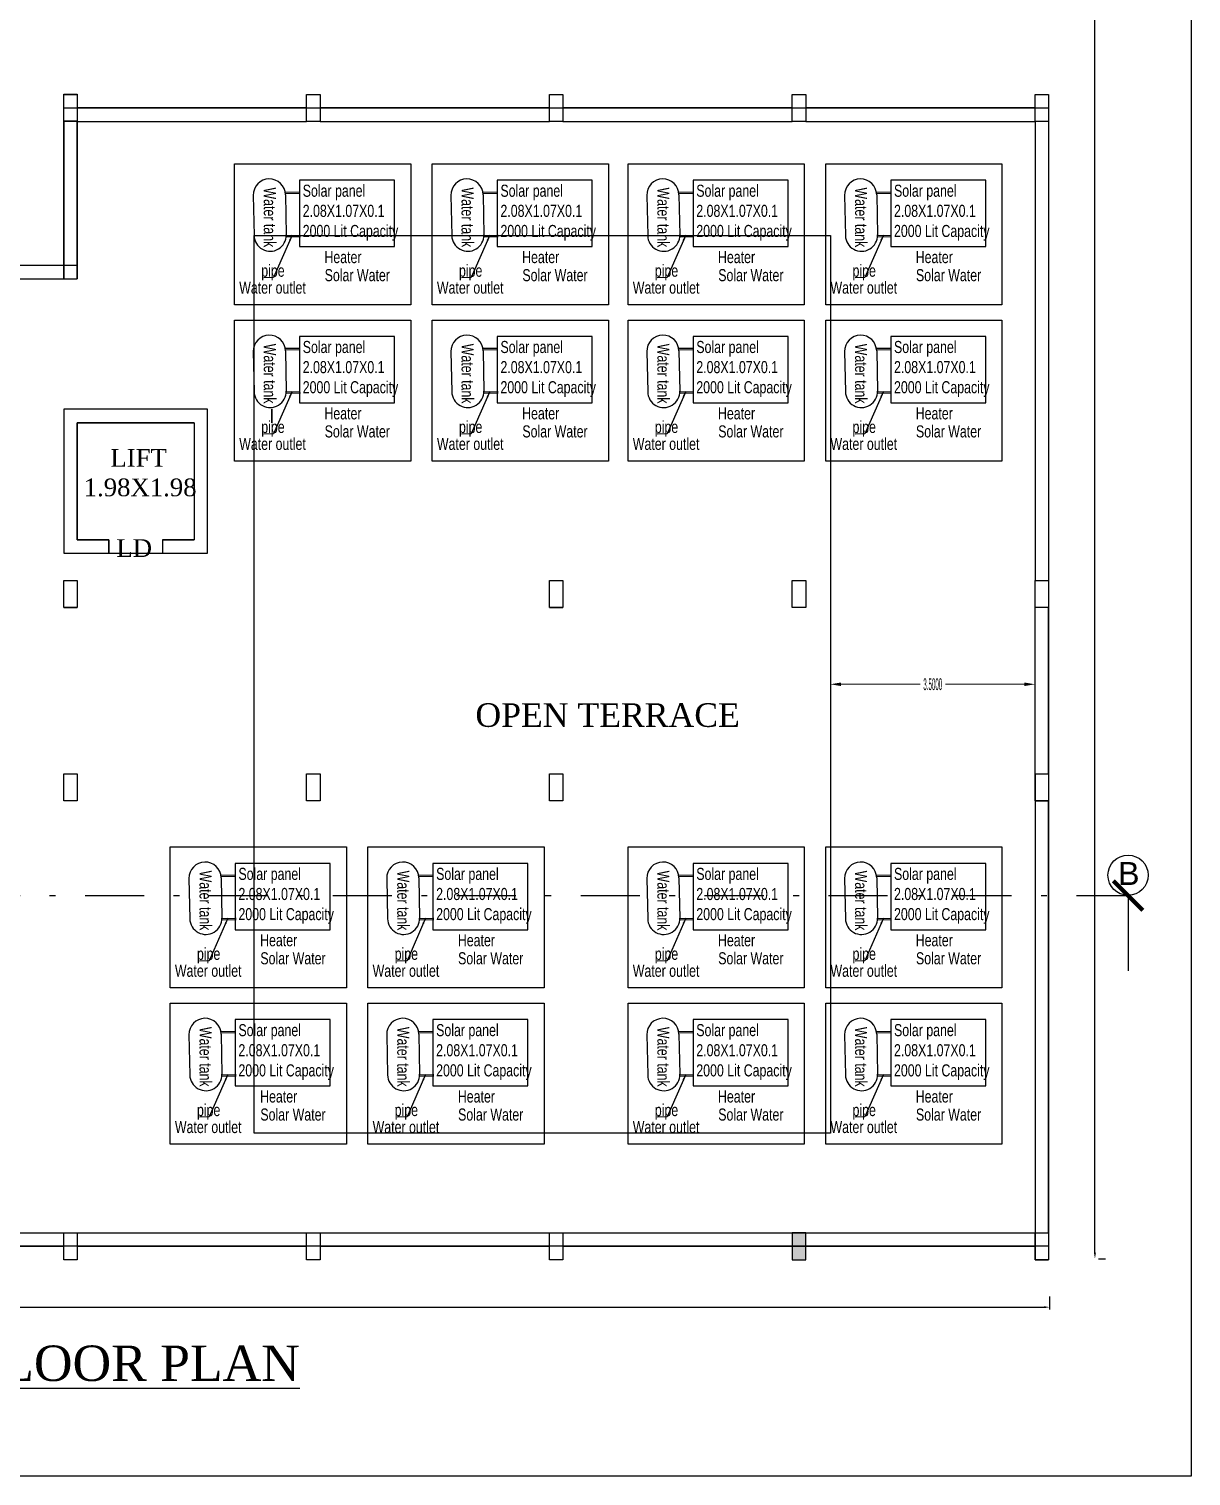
# Model space of a CAD drawing. Header units: metres. Extents: x 3616 to 3987, y 1122 to 1251.
# Drawn here: x 3967.11 to 3986.8, y 1152.95 to 1177.46 of the extents above; entities that cross this region are included whole.
import ezdxf

# ---------------------------------------------------------------- set-up
doc = ezdxf.new("R2010")
doc.units = ezdxf.units.M
doc.linetypes.add('DASHDOT', pattern=[1, 0.5, -0.25, 0, -0.25])
for name, color, linetype in [('BLK_1_FLR_3_ROOF_AREA', 54, 'Continuous'), ('BLK_1_STAIR_HEADROOM', 55, 'Continuous'), ('BLK_1_TERRACESERVICE_UTILITYDISTANCE', 1, 'Continuous'), ('SOLAR_PANEL', 3, 'Continuous')]:
    doc.layers.add(name, color=color, linetype=linetype)
doc.styles.add('ANAND', font='times.ttf')
doc.styles.add('FOOTING', font='swisscl.ttf')
doc.styles.add('HEADING-1', font='arial.ttf')
doc.styles.add('ROMANS', font='swissl.ttf')
doc.styles.add('RS', font='arial.ttf', dxfattribs={"width": 0.3, "height": 0.2})
doc.dimstyles.new('Normal', dxfattribs={"dimscale": 128, "dimtxt": 0.09375, "dimasz": 0.09375, "dimexe": 0.0625, "dimexo": 0.1875, "dimgap": 0.03125, "dimtad": 1, "dimdec": 0, "dimzin": 3, "dimdsep": 46, "dimtxsty": 'ROMANS', "dimblk1": 'ARCHTICK', "dimblk2": 'ARCHTICK', "dimsah": 1, "dimcen": -0.09375, "dimdle": 0.0625, "dimclrd": 256, "dimclre": 256, "dimclrt": 2, "dimazin": 0, "dimtfac": 0.91, "dimtdec": 0, "dimtmove": 0, "dimatfit": 3, "dimldrblk": 'ARCHTICK', "dimfxl": 0, "dimfrac": 1, "dimtolj": 1, "dimtzin": 3, "dimlwd": -1, "dimlwe": -1, "dimarcsym": 0})
doc.dimstyles.new('STANDARD$0', dxfattribs={"dimtxt": 0.2, "dimasz": 0.3, "dimexe": 1, "dimexo": 2, "dimgap": 0.25, "dimtad": 1, "dimrnd": 0.25, "dimzin": 3, "dimdsep": 46, "dimtxsty": 'RS', "dimcen": 0, "dimclrd": 21, "dimclre": 21, "dimclrt": 190, "dimadec": 0, "dimazin": 0, "dimtfac": 0.7505, "dimtix": 1, "dimtmove": 1, "dimatfit": 3, "dimldrblk": 'DOTSMALL', "dimfxl": 0, "dimfrac": 1, "dimtolj": 1, "dimtzin": 0, "dimlwd": 9, "dimlwe": 13, "dimarcsym": 0})
doc.dimstyles.new('V1', dxfattribs={"dimtxt": 0.23, "dimasz": 0.1, "dimexe": 0.18, "dimexo": 0.0625, "dimgap": 0.09, "dimtad": 1, "dimzin": 0, "dimdsep": 46, "dimtxsty": 'ANAND', "dimcen": 0.09, "dimadec": 0, "dimazin": 0, "dimtfac": 1, "dimtix": 1, "dimtofl": 0, "dimtmove": 2, "dimatfit": 0, "dimfxl": 0, "dimtolj": 1, "dimtzin": 0, "dimarcsym": 0})

# ---------------------------------------------------------------- blocks, each defined once
blk = doc.blocks.new('*D302')
at = {"color": 0, "lineweight": -2}
for p, q in [((3985.174, 1156.736), (3985.174, 1203.094)), ((3985.237, 1203.194), (3985.354, 1203.194)), ((3985.237, 1156.636), (3985.354, 1156.636))]:
    blk.add_line(p, q, dxfattribs=at)
at = {"color": 0}
for points in [[(3985.158, 1203.094), (3985.191, 1203.094), (3985.174, 1203.194)], [(3985.158, 1156.736), (3985.191, 1156.736), (3985.174, 1156.636)]]:
    blk.add_solid(points, dxfattribs=at)
at = {"layer": 'Defpoints', "color": 0}
for p in [(3985.174, 1203.194), (3985.174, 1203.194), (3985.174, 1156.636)]:
    blk.add_point(p, dxfattribs=at)
at = {"color": 0, "insert": (3984.967, 1179.915), "char_height": 0.23, "attachment_point": 5, "rotation": 90, "style": 'ANAND'}
blk.add_mtext('\\A1;46.56', dxfattribs=at)
blk = doc.blocks.new('*D303')
at = {"color": 0, "lineweight": -2}
for p, q in [((3948.062, 1155.777), (3948.062, 1155.995)), ((3984.41, 1155.777), (3984.41, 1155.995)), ((3948.162, 1155.815), (3984.31, 1155.815))]:
    blk.add_line(p, q, dxfattribs=at)
at = {"color": 0}
for points in [[(3948.162, 1155.831), (3948.162, 1155.798), (3948.062, 1155.815)], [(3984.31, 1155.831), (3984.31, 1155.798), (3984.41, 1155.815)]]:
    blk.add_solid(points, dxfattribs=at)
at = {"layer": 'Defpoints', "color": 0}
for p in [(3948.062, 1155.715), (3984.41, 1155.815), (3984.41, 1155.715)]:
    blk.add_point(p, dxfattribs=at)
at = {"color": 0, "insert": (3966.236, 1156.022), "char_height": 0.23, "attachment_point": 5, "style": 'ANAND'}
blk.add_mtext('\\A1;36.35', dxfattribs=at)
blk = doc.blocks.new('_ArchTick')
at = {"color": 0, "linetype": 'ByBlock', "const_width": 0.15}
blk.add_lwpolyline([(-0.5, -0.5), (0.5, 0.5)], dxfattribs=at)
blk = doc.blocks.new('*D357')
at = {"layer": 'BLK_1_TERRACESERVICE_UTILITYDISTANCE', "color": 0, "lineweight": 13}
for p, q in [((3980.693, 1166.425), (3980.693, 1166.543)), ((3984.159, 1166.425), (3984.159, 1166.543))]:
    blk.add_line(p, q, dxfattribs=at)
at = {"layer": 'BLK_1_TERRACESERVICE_UTILITYDISTANCE', "color": 0, "lineweight": 9}
for p, q in [((3980.873, 1166.363), (3982.212, 1166.363)), ((3983.979, 1166.363), (3982.64, 1166.363))]:
    blk.add_line(p, q, dxfattribs=at)
at = {"layer": 'BLK_1_TERRACESERVICE_UTILITYDISTANCE', "color": 0}
for points in [[(3980.873, 1166.393), (3980.873, 1166.333), (3980.693, 1166.363)], [(3983.979, 1166.393), (3983.979, 1166.333), (3984.159, 1166.363)]]:
    blk.add_solid(points, dxfattribs=at)
at = {"layer": 'Defpoints', "color": 0}
for p in [(3980.693, 1166.363, 0), (3984.159, 1166.363, 0), (3984.159, 1166.363)]:
    blk.add_point(p, dxfattribs=at)
at = {"layer": 'BLK_1_TERRACESERVICE_UTILITYDISTANCE', "color": 0, "insert": (3982.426, 1166.363), "char_height": 0.2, "attachment_point": 5, "style": 'RS'}
blk.add_mtext('\\A1;3.5000', dxfattribs=at)

msp = doc.modelspace()

# ---------------------------------------------------------------- hatches: boundary and pattern name
h = msp.add_hatch(color=256)
h.dxf.hatch_style = 1
h.paths.add_polyline_path([(3980.27278, 1157.07393), (3980.04418, 1157.07393), (3980.04418, 1156.84533), (3980.27278, 1156.84533)])
h.paths.add_polyline_path([(3980.27278, 1156.84533), (3980.04418, 1156.84533), (3980.04418, 1156.61673), (3980.27278, 1156.61673)])

# ---------------------------------------------------------------- linework, layer by layer
at = {"lineweight": -2}
for p, q in [((3967.69978, 1176.35253, -0.0324), (3967.92838, 1176.35253, -0.0324)), ((3967.69978, 1175.89533, -0.0324), (3967.69978, 1176.35253, -0.0324)), ((3967.92838, 1176.35253, -0.0324), (3967.92838, 1175.89533, -0.0324)), ((3971.81458, 1176.35253, -0.0324), (3972.04318, 1176.35253, -0.0324)), ((3971.81458, 1175.89533, -0.0324), (3971.81458, 1176.35253, -0.0324)), ((3972.04318, 1176.35253, -0.0324), (3972.04318, 1175.89533, -0.0324)), ((3975.92938, 1176.35192, -0.0324), (3976.15798, 1176.35192, -0.0324)), ((3975.92938, 1175.89472, -0.0324), (3975.92938, 1176.35192, -0.0324)), ((3976.15798, 1176.35192, -0.0324), (3976.15798, 1175.89472, -0.0324)), ((3980.04418, 1176.35253, -0.0324), (3980.27278, 1176.35253, -0.0324)), ((3980.04418, 1175.89533, -0.0324), (3980.04418, 1176.35253, -0.0324)), ((3980.27278, 1176.35253, -0.0324), (3980.27278, 1175.89533, -0.0324)), ((3984.15898, 1176.35239, -0.0324), (3984.38758, 1176.35239, -0.0324)), ((3984.15898, 1175.89519, -0.0324), (3984.15898, 1176.35239, -0.0324)), ((3984.38758, 1176.35239, -0.0324), (3984.38758, 1175.89519, -0.0324)), ((3967.69978, 1175.89698, -0.0324), (3967.92838, 1175.89694, -0.0324)), ((3967.69978, 1175.89698, -0.0324), (3967.69978, 1173.22867, -0.0324)), ((3967.92838, 1175.89698, -0.0324), (3967.69978, 1175.89698, -0.0324)), ((3967.92838, 1175.89698, -0.0324), (3967.69978, 1175.89698, -0.0324)), ((3967.69978, 1175.89698, -0.0324), (3967.69978, 1173.22867, -0.0324)), ((3967.92838, 1175.89533, -0.0324), (3967.69978, 1175.89533, -0.0324)), ((3967.92838, 1175.89533, -0.0324), (3967.69978, 1175.89533, -0.0324)), ((3967.92838, 1175.89533, -0.0324), (3967.69978, 1175.89533, -0.0324)), ((3967.92838, 1175.89698, -0.0324), (3967.92838, 1173.22867, -0.0324)), ((3967.92838, 1173.22867, -0.0324), (3967.92838, 1175.89698, -0.0324)), ((3972.04318, 1175.89533, -0.0324), (3971.81458, 1175.89533, -0.0324)), ((3976.15798, 1175.89472, -0.0324), (3975.92938, 1175.89472, -0.0324)), ((3980.27278, 1175.89533, -0.0324), (3980.04418, 1175.89533, -0.0324)), ((3984.15898, 1175.89533, -0.0324), (3984.15898, 1168.12293, -0.0324)), ((3984.38758, 1175.89519, -0.0324), (3984.15898, 1175.89519, -0.0324)), ((3984.38758, 1175.89533, -0.0324), (3984.38758, 1167.89433, -0.0324)), ((3967.92838, 1173.45727, -0.0324), (3963.88978, 1173.45727, -0.0324)), ((3967.69978, 1173.22867, -0.0324), (3967.69978, 1173.45727, -0.0324)), ((3963.88978, 1173.22867, -0.0324), (3967.92838, 1173.22867, -0.0324)), ((3970.13818, 1171.01975, -0.0324), (3967.69978, 1171.01975, -0.0324)), ((3967.69978, 1171.01975, -0.0324), (3967.69978, 1168.58169, -0.0324)), ((3967.69978, 1171.01975, -0.0324), (3967.69978, 1168.58169, -0.0324)), ((3967.69978, 1171.01975, -0.0324), (3967.69978, 1168.58169, -0.0324)), ((3970.13818, 1171.01975, -0.0324), (3967.92838, 1171.01975, -0.0324)), ((3970.13818, 1171.01975, -0.0324), (3967.92838, 1171.01975, -0.0324)), ((3970.13818, 1171.01975, -0.0324), (3967.92838, 1171.01975, -0.0324)), ((3970.13818, 1168.58097, -0.0324), (3970.13818, 1171.01975, -0.0324)), ((3970.13818, 1170.79115, -0.0324), (3970.13818, 1171.01975, -0.0324)), ((3971.22769, 1171.01975, -0.0324), (3971.22769, 1170.79115, -0.0324)), ((3971.22769, 1170.79115, -0.0324), (3971.22769, 1171.01975, -0.0324)), ((3967.92838, 1170.79115, -0.0324), (3967.92838, 1168.81022, -0.0324)), ((3969.90958, 1170.79115, -0.0324), (3967.92838, 1170.79115, -0.0324)), ((3967.92838, 1168.81022, -0.0324), (3967.92838, 1170.79115, -0.0324)), ((3967.92838, 1170.79115, -0.0324), (3969.90958, 1170.79115, -0.0324)), ((3967.92838, 1168.81022, -0.0324), (3967.92838, 1170.79115, -0.0324)), ((3967.92838, 1170.79115, -0.0324), (3969.90958, 1170.79115, -0.0324)), ((3969.90958, 1170.79115, -0.0324), (3969.90958, 1168.80964, -0.0324)), ((3969.90958, 1170.79115, -0.0324), (3969.90958, 1168.80964, -0.0324)), ((3969.90958, 1170.79115, -0.0324), (3969.90958, 1168.80964, -0.0324)), ((3970.13818, 1168.58097, -0.0324), (3970.13818, 1170.79115, -0.0324)), ((3970.13818, 1170.79115, -0.0324), (3970.13818, 1170.79115, -0.0324)), ((3971.22769, 1170.79115, -0.0324), (3971.22769, 1170.79115, -0.0324)), ((3967.92838, 1168.81022, -0.0324), (3968.46178, 1168.81006, -0.0324)), ((3968.46178, 1168.81006, -0.0324), (3967.92838, 1168.81022, -0.0324)), ((3968.46178, 1168.81006, -0.0324), (3967.92838, 1168.81022, -0.0324)), ((3968.46178, 1168.81006, -0.0324), (3968.46178, 1168.58146, -0.0324)), ((3968.46178, 1168.58146, -0.0324), (3968.46178, 1168.81006, -0.0324)), ((3968.46178, 1168.58146, -0.0324), (3968.46178, 1168.81006, -0.0324)), ((3969.37618, 1168.80993, -0.0324), (3969.37618, 1168.58119, -0.0324)), ((3969.37618, 1168.80979, -0.0324), (3969.90958, 1168.80964, -0.0324)), ((3969.90958, 1168.80964, -0.0324), (3969.37618, 1168.80979, -0.0324)), ((3969.37618, 1168.80979, -0.0324), (3969.37618, 1168.58119, -0.0324)), ((3969.90958, 1168.80964, -0.0324), (3969.37618, 1168.80979, -0.0324)), ((3969.37618, 1168.80979, -0.0324), (3969.37618, 1168.58119, -0.0324)), ((3967.69978, 1168.58169, -0.0324), (3968.46178, 1168.58146, -0.0324)), ((3967.92838, 1168.58162, -0.0324), (3968.46178, 1168.58146, -0.0324)), ((3967.92838, 1168.58162, -0.0324), (3968.46178, 1168.58146, -0.0324)), ((3969.37618, 1168.58119, -0.0324), (3969.90958, 1168.58104, -0.0324)), ((3969.37618, 1168.58119, -0.0324), (3970.13818, 1168.58097, -0.0324)), ((3969.37618, 1168.58119, -0.0324), (3969.90958, 1168.58104, -0.0324)), ((3967.69978, 1168.12293, -0.0324), (3967.92838, 1168.12293, -0.0324)), ((3967.69978, 1168.12293, -0.0324), (3967.92838, 1168.12293, -0.0324)), ((3967.69978, 1167.66573, -0.0324), (3967.92838, 1167.66573, -0.0324)), ((3967.92838, 1167.66573, -0.0324), (3967.69978, 1167.66573, -0.0324)), ((3975.92938, 1167.66573, -0.0324), (3976.15798, 1167.66573, -0.0324)), ((3975.92938, 1167.66573, -0.0324), (3976.15798, 1167.66573, -0.0324)), ((3984.15898, 1164.84633, -0.0324), (3984.15898, 1167.66573, -0.0324)), ((3984.38758, 1164.84633, -0.0324), (3984.38758, 1167.66573, -0.0324)), ((3984.15898, 1164.84633, -0.0324), (3984.15898, 1157.07393, -0.0324)), ((3984.15898, 1164.61773, -0.0324), (3984.15898, 1164.38913, -0.0324)), ((3984.38758, 1164.61773, -0.0324), (3984.38758, 1164.38913, -0.0324)), ((3984.15898, 1164.38913, -0.0324), (3984.38758, 1164.38913, -0.0324)), ((3984.15898, 1164.38913, -0.0324), (3984.38758, 1164.38913, -0.0324)), ((3984.38758, 1164.38913, -0.0324), (3984.38758, 1156.84533, -0.0324)), ((3959.47018, 1157.07393, -0.0324), (3984.38758, 1157.07393, -0.0324)), ((3984.15898, 1157.07393, -0.0324), (3984.15898, 1156.61673, -0.0324)), ((3963.81358, 1156.84533, -0.0324), (3967.69978, 1156.84533, -0.0324)), ((3967.92838, 1156.84533, -0.0324), (3971.81458, 1156.84533, -0.0324)), ((3972.04318, 1156.84533, -0.0324), (3975.92938, 1156.84533, -0.0324)), ((3976.15798, 1156.84533, -0.0324), (3984.15898, 1156.84533, -0.0324)), ((3984.15898, 1156.61673, -0.0324), (3984.38758, 1156.61673, -0.0324))]:
    msp.add_line(p, q, dxfattribs=at)
at = {"lineweight": 25}
for p, q in [((3970.9117, 1174.64284, -0.0324), (3970.92586, 1173.96198, -0.0324)), ((3971.69389, 1174.69737, -0.0324), (3971.45289, 1174.69236, -0.0324)), ((3971.69436, 1174.67468, -0.0324), (3971.45562, 1174.66971, -0.0324)), ((3971.45639, 1174.65417, -0.0324), (3971.47055, 1173.97331, -0.0324)), ((3974.26199, 1174.64284, -0.0324), (3974.27616, 1173.96198, -0.0324)), ((3975.04419, 1174.69737, -0.0324), (3974.80319, 1174.69236, -0.0324)), ((3975.04466, 1174.67468, -0.0324), (3974.80591, 1174.66971, -0.0324)), ((3974.80668, 1174.65417, -0.0324), (3974.82085, 1173.97331, -0.0324)), ((3977.58088, 1174.64284, -0.0324), (3977.59505, 1173.96198, -0.0324)), ((3978.36308, 1174.69737, -0.0324), (3978.12208, 1174.69236, -0.0324)), ((3978.36355, 1174.67468, -0.0324), (3978.1248, 1174.66971, -0.0324)), ((3978.12557, 1174.65417, -0.0324), (3978.13974, 1173.97331, -0.0324)), ((3980.93118, 1174.64284, -0.0324), (3980.94534, 1173.96198, -0.0324)), ((3981.71337, 1174.69737, -0.0324), (3981.47237, 1174.69236, -0.0324)), ((3981.71384, 1174.67468, -0.0324), (3981.4751, 1174.66971, -0.0324)), ((3981.47587, 1174.65417, -0.0324), (3981.49003, 1173.97331, -0.0324)), ((3971.70965, 1173.94003, -0.0324), (3971.46865, 1173.93501, -0.0324)), ((3971.70918, 1173.96272, -0.0324), (3971.47043, 1173.95776, -0.0324)), ((3975.05994, 1173.94003, -0.0324), (3974.81894, 1173.93501, -0.0324)), ((3975.05947, 1173.96272, -0.0324), (3974.82073, 1173.95776, -0.0324)), ((3978.37884, 1173.94003, -0.0324), (3978.13784, 1173.93501, -0.0324)), ((3978.37836, 1173.96272, -0.0324), (3978.13962, 1173.95776, -0.0324)), ((3981.72913, 1173.94003, -0.0324), (3981.48813, 1173.93501, -0.0324)), ((3981.72866, 1173.96272, -0.0324), (3981.48991, 1173.95776, -0.0324)), ((3970.9117, 1171.99686, -0.0324), (3970.92586, 1171.316, -0.0324)), ((3971.69389, 1172.05139, -0.0324), (3971.45289, 1172.04638, -0.0324)), ((3971.69436, 1172.02869, -0.0324), (3971.45562, 1172.02373, -0.0324)), ((3971.45639, 1172.00819, -0.0324), (3971.47055, 1171.32733, -0.0324)), ((3974.26199, 1171.99686, -0.0324), (3974.27616, 1171.316, -0.0324)), ((3975.04419, 1172.05139, -0.0324), (3974.80319, 1172.04638, -0.0324)), ((3975.04466, 1172.02869, -0.0324), (3974.80591, 1172.02373, -0.0324)), ((3974.80668, 1172.00819, -0.0324), (3974.82085, 1171.32733, -0.0324)), ((3977.58088, 1171.99686, -0.0324), (3977.59505, 1171.316, -0.0324)), ((3978.36308, 1172.05139, -0.0324), (3978.12208, 1172.04638, -0.0324)), ((3978.36355, 1172.02869, -0.0324), (3978.1248, 1172.02373, -0.0324)), ((3978.12557, 1172.00819, -0.0324), (3978.13974, 1171.32733, -0.0324)), ((3980.93118, 1171.99686, -0.0324), (3980.94534, 1171.316, -0.0324)), ((3981.71337, 1172.05139, -0.0324), (3981.47237, 1172.04638, -0.0324)), ((3981.71384, 1172.02869, -0.0324), (3981.4751, 1172.02373, -0.0324)), ((3981.47587, 1172.00819, -0.0324), (3981.49003, 1171.32733, -0.0324)), ((3971.70965, 1171.29405, -0.0324), (3971.46865, 1171.28903, -0.0324)), ((3971.70918, 1171.31674, -0.0324), (3971.47043, 1171.31178, -0.0324)), ((3975.05994, 1171.29405, -0.0324), (3974.81894, 1171.28903, -0.0324)), ((3975.05947, 1171.31674, -0.0324), (3974.82073, 1171.31178, -0.0324)), ((3978.37884, 1171.29405, -0.0324), (3978.13784, 1171.28903, -0.0324)), ((3978.37836, 1171.31674, -0.0324), (3978.13962, 1171.31178, -0.0324)), ((3981.72913, 1171.29405, -0.0324), (3981.48813, 1171.28903, -0.0324)), ((3981.72866, 1171.31674, -0.0324), (3981.48991, 1171.31178, -0.0324)), ((3969.82218, 1163.0744, -0.0324), (3969.83635, 1162.39353, -0.0324)), ((3970.60438, 1163.12893, -0.0324), (3970.36338, 1163.12391, -0.0324)), ((3970.60485, 1163.10623, -0.0324), (3970.3661, 1163.10126, -0.0324)), ((3970.36687, 1163.08573, -0.0324), (3970.38104, 1162.40487, -0.0324)), ((3973.17247, 1163.0744, -0.0324), (3973.18664, 1162.39353, -0.0324)), ((3973.95467, 1163.12893, -0.0324), (3973.71367, 1163.12391, -0.0324)), ((3973.95514, 1163.10623, -0.0324), (3973.7164, 1163.10126, -0.0324)), ((3973.71716, 1163.08573, -0.0324), (3973.73133, 1162.40487, -0.0324)), ((3977.58088, 1163.0744, -0.0324), (3977.59505, 1162.39353, -0.0324)), ((3978.36308, 1163.12893, -0.0324), (3978.12208, 1163.12391, -0.0324)), ((3978.36355, 1163.10623, -0.0324), (3978.1248, 1163.10126, -0.0324)), ((3978.12557, 1163.08573, -0.0324), (3978.13974, 1162.40487, -0.0324)), ((3980.93118, 1163.0744, -0.0324), (3980.94534, 1162.39353, -0.0324)), ((3981.71337, 1163.12893, -0.0324), (3981.47237, 1163.12391, -0.0324)), ((3981.71384, 1163.10623, -0.0324), (3981.4751, 1163.10126, -0.0324)), ((3981.47587, 1163.08573, -0.0324), (3981.49003, 1162.40487, -0.0324)), ((3970.62013, 1162.37159, -0.0324), (3970.37913, 1162.36657, -0.0324)), ((3970.61966, 1162.39428, -0.0324), (3970.38091, 1162.38931, -0.0324)), ((3973.97043, 1162.37159, -0.0324), (3973.72943, 1162.36657, -0.0324)), ((3973.96996, 1162.39428, -0.0324), (3973.73121, 1162.38931, -0.0324)), ((3978.37884, 1162.37159, -0.0324), (3978.13784, 1162.36657, -0.0324)), ((3978.37836, 1162.39428, -0.0324), (3978.13962, 1162.38931, -0.0324)), ((3981.72913, 1162.37159, -0.0324), (3981.48813, 1162.36657, -0.0324)), ((3981.72866, 1162.39428, -0.0324), (3981.48991, 1162.38931, -0.0324)), ((3969.82218, 1160.42841, -0.0324), (3969.83635, 1159.74755, -0.0324)), ((3970.60438, 1160.48295, -0.0324), (3970.36338, 1160.47793, -0.0324)), ((3970.60485, 1160.46025, -0.0324), (3970.3661, 1160.45528, -0.0324)), ((3970.36687, 1160.43975, -0.0324), (3970.38104, 1159.75889, -0.0324)), ((3973.17247, 1160.42841, -0.0324), (3973.18664, 1159.74755, -0.0324)), ((3973.95467, 1160.48295, -0.0324), (3973.71367, 1160.47793, -0.0324)), ((3973.95514, 1160.46025, -0.0324), (3973.7164, 1160.45528, -0.0324)), ((3973.71716, 1160.43975, -0.0324), (3973.73133, 1159.75889, -0.0324)), ((3977.58088, 1160.42841, -0.0324), (3977.59505, 1159.74755, -0.0324)), ((3978.36308, 1160.48295, -0.0324), (3978.12208, 1160.47793, -0.0324)), ((3978.36355, 1160.46025, -0.0324), (3978.1248, 1160.45528, -0.0324)), ((3978.12557, 1160.43975, -0.0324), (3978.13974, 1159.75889, -0.0324)), ((3980.93118, 1160.42841, -0.0324), (3980.94534, 1159.74755, -0.0324)), ((3981.71337, 1160.48295, -0.0324), (3981.47237, 1160.47793, -0.0324)), ((3981.71384, 1160.46025, -0.0324), (3981.4751, 1160.45528, -0.0324)), ((3981.47587, 1160.43975, -0.0324), (3981.49003, 1159.75889, -0.0324)), ((3970.62013, 1159.7256, -0.0324), (3970.37913, 1159.72059, -0.0324)), ((3970.61966, 1159.7483, -0.0324), (3970.38091, 1159.74333, -0.0324)), ((3973.97043, 1159.7256, -0.0324), (3973.72943, 1159.72059, -0.0324)), ((3973.96996, 1159.7483, -0.0324), (3973.73121, 1159.74333, -0.0324)), ((3978.37884, 1159.7256, -0.0324), (3978.13784, 1159.72059, -0.0324)), ((3978.37836, 1159.7483, -0.0324), (3978.13962, 1159.74333, -0.0324)), ((3981.72913, 1159.7256, -0.0324), (3981.48813, 1159.72059, -0.0324)), ((3981.72866, 1159.7483, -0.0324), (3981.48991, 1159.74333, -0.0324))]:
    msp.add_line(p, q, dxfattribs=at)
at = {"linetype": 'DASHDOT', "ltscale": 2}
msp.add_line((3947.06076, 1162.78893, -0.0324), (3985.73597, 1162.78893, -0.0324), dxfattribs=at)
at = {"elevation": -0.0324}
for points in [[(3900.15273, 1225.86588), (3986.80321, 1225.86588), (3986.80321, 1152.9548), (3900.15273, 1152.9548)], [(3970.59482, 1175.17711), (3973.57937, 1175.17711), (3973.57937, 1172.78874), (3970.59482, 1172.78874)], [(3970.59482, 1175.17711), (3973.57937, 1175.17711), (3973.57937, 1172.78874), (3970.59482, 1172.78874)], [(3973.94511, 1175.17711), (3976.92966, 1175.17711), (3976.92966, 1172.78874), (3973.94511, 1172.78874)], [(3973.94511, 1175.17711), (3976.92966, 1175.17711), (3976.92966, 1172.78874), (3973.94511, 1172.78874)], [(3977.264, 1175.17711), (3980.24855, 1175.17711), (3980.24855, 1172.78874), (3977.264, 1172.78874)], [(3977.264, 1175.17711), (3980.24855, 1175.17711), (3980.24855, 1172.78874), (3977.264, 1172.78874)], [(3980.6143, 1175.17711), (3983.59885, 1175.17711), (3983.59885, 1172.78874), (3980.6143, 1172.78874)], [(3980.6143, 1175.17711), (3983.59885, 1175.17711), (3983.59885, 1172.78874), (3980.6143, 1172.78874)], [(3970.59482, 1172.53113), (3973.57937, 1172.53113), (3973.57937, 1170.14276), (3970.59482, 1170.14276)], [(3970.59482, 1172.53113), (3973.57937, 1172.53113), (3973.57937, 1170.14276), (3970.59482, 1170.14276)], [(3973.94511, 1172.53113), (3976.92966, 1172.53113), (3976.92966, 1170.14276), (3973.94511, 1170.14276)], [(3973.94511, 1172.53113), (3976.92966, 1172.53113), (3976.92966, 1170.14276), (3973.94511, 1170.14276)], [(3977.264, 1172.53113), (3980.24855, 1172.53113), (3980.24855, 1170.14276), (3977.264, 1170.14276)], [(3977.264, 1172.53113), (3980.24855, 1172.53113), (3980.24855, 1170.14276), (3977.264, 1170.14276)], [(3980.6143, 1172.53113), (3983.59885, 1172.53113), (3983.59885, 1170.14276), (3980.6143, 1170.14276)], [(3980.6143, 1172.53113), (3983.59885, 1172.53113), (3983.59885, 1170.14276), (3980.6143, 1170.14276)], [(3969.5053, 1163.60867), (3972.48985, 1163.60867), (3972.48985, 1161.2203), (3969.5053, 1161.2203)], [(3969.5053, 1163.60867), (3972.48985, 1163.60867), (3972.48985, 1161.2203), (3969.5053, 1161.2203)], [(3972.85559, 1163.60867), (3975.84015, 1163.60867), (3975.84015, 1161.2203), (3972.85559, 1161.2203)], [(3972.85559, 1163.60867), (3975.84015, 1163.60867), (3975.84015, 1161.2203), (3972.85559, 1161.2203)], [(3977.264, 1163.60867), (3980.24855, 1163.60867), (3980.24855, 1161.2203), (3977.264, 1161.2203)], [(3977.264, 1163.60867), (3980.24855, 1163.60867), (3980.24855, 1161.2203), (3977.264, 1161.2203)], [(3980.6143, 1163.60867), (3983.59885, 1163.60867), (3983.59885, 1161.2203), (3980.6143, 1161.2203)], [(3980.6143, 1163.60867), (3983.59885, 1163.60867), (3983.59885, 1161.2203), (3980.6143, 1161.2203)], [(3969.5053, 1160.96268), (3972.48985, 1160.96268), (3972.48985, 1158.57431), (3969.5053, 1158.57431)], [(3969.5053, 1160.96268), (3972.48985, 1160.96268), (3972.48985, 1158.57431), (3969.5053, 1158.57431)], [(3972.85559, 1160.96268), (3975.84015, 1160.96268), (3975.84015, 1158.57431), (3972.85559, 1158.57431)], [(3972.85559, 1160.96268), (3975.84015, 1160.96268), (3975.84015, 1158.57431), (3972.85559, 1158.57431)], [(3977.264, 1160.96268), (3980.24855, 1160.96268), (3980.24855, 1158.57431), (3977.264, 1158.57431)], [(3977.264, 1160.96268), (3980.24855, 1160.96268), (3980.24855, 1158.57431), (3977.264, 1158.57431)], [(3980.6143, 1160.96268), (3983.59885, 1160.96268), (3983.59885, 1158.57431), (3980.6143, 1158.57431)], [(3980.6143, 1160.96268), (3983.59885, 1160.96268), (3983.59885, 1158.57431), (3980.6143, 1158.57431)], [(3980.27278, 1157.07393), (3980.04418, 1157.07393), (3980.04418, 1156.61673), (3980.27278, 1156.61673)]]:
    msp.add_lwpolyline(points, close=True, dxfattribs=at)
at = {"lineweight": -2, "elevation": -0.0324}
for points in [[(3967.69978, 1176.35418), (3967.92838, 1176.35418), (3967.92838, 1175.89698), (3967.69978, 1175.89698)], [(3967.69978, 1176.35253), (3967.92838, 1176.35253), (3967.92838, 1175.89533), (3967.69978, 1175.89533)], [(3967.69978, 1176.35253), (3967.92838, 1176.35253), (3967.92838, 1175.89533), (3967.69978, 1175.89533)], [(3971.81458, 1176.35253), (3972.04318, 1176.35253), (3972.04318, 1175.89533), (3971.81458, 1175.89533)], [(3971.81458, 1176.35253), (3972.04318, 1176.35253), (3972.04318, 1175.89533), (3971.81458, 1175.89533)], [(3971.81458, 1176.35192), (3972.04318, 1176.35192), (3972.04318, 1175.89472), (3971.81458, 1175.89472)], [(3975.92938, 1176.35253), (3976.15798, 1176.35253), (3976.15798, 1175.89533), (3975.92938, 1175.89533)], [(3975.92938, 1176.35253), (3976.15798, 1176.35253), (3976.15798, 1175.89533), (3975.92938, 1175.89533)], [(3975.92938, 1176.35253), (3976.15798, 1176.35253), (3976.15798, 1175.89533), (3975.92938, 1175.89533)], [(3980.04418, 1176.35253), (3980.27278, 1176.35253), (3980.27278, 1175.89533), (3980.04418, 1175.89533)], [(3980.04418, 1176.35192), (3980.27278, 1176.35192), (3980.27278, 1175.89472), (3980.04418, 1175.89472)], [(3984.15898, 1176.35239), (3984.38758, 1176.35239), (3984.38758, 1175.89519), (3984.15898, 1175.89519)], [(3984.15898, 1176.35239), (3984.38758, 1176.35239), (3984.38758, 1175.89519), (3984.15898, 1175.89519)], [(3971.81458, 1176.12393), (3967.92838, 1176.12393), (3967.92838, 1175.89533), (3971.81458, 1175.89533)], [(3975.92938, 1176.12332), (3972.04318, 1176.12332), (3972.04318, 1175.89472), (3975.92938, 1175.89472)], [(3980.04418, 1176.12393), (3976.15798, 1176.12393), (3976.15798, 1175.89533), (3980.04418, 1175.89533)], [(3984.15898, 1176.12393), (3980.27278, 1176.12393), (3980.27278, 1175.89533), (3984.15898, 1175.89533)], [(3967.69978, 1168.12293), (3967.92838, 1168.12293), (3967.92838, 1167.66573), (3967.69978, 1167.66573)], [(3975.92938, 1168.12293), (3976.15798, 1168.12293), (3976.15798, 1167.66573), (3975.92938, 1167.66573)], [(3980.04418, 1168.12293), (3980.27278, 1168.12293), (3980.27278, 1167.66573), (3980.04418, 1167.66573)], [(3984.15898, 1168.12293), (3984.38758, 1168.12293), (3984.38758, 1167.66573), (3984.15898, 1167.66573)], [(3967.69978, 1164.84633), (3967.92838, 1164.84633), (3967.92838, 1164.38913), (3967.69978, 1164.38913)], [(3971.81458, 1164.84633), (3972.04318, 1164.84633), (3972.04318, 1164.38913), (3971.81458, 1164.38913)], [(3975.92938, 1164.84633), (3976.15798, 1164.84633), (3976.15798, 1164.38913), (3975.92938, 1164.38913)], [(3984.15898, 1164.84633), (3984.38758, 1164.84633), (3984.38758, 1164.38913), (3984.15898, 1164.38913)], [(3984.38758, 1164.38913), (3984.15898, 1164.38913), (3984.15898, 1157.07393), (3984.38758, 1157.07393)], [(3967.69978, 1157.07393), (3967.92838, 1157.07393), (3967.92838, 1156.61673), (3967.69978, 1156.61673)], [(3971.81458, 1157.07393), (3972.04318, 1157.07393), (3972.04318, 1156.61673), (3971.81458, 1156.61673)], [(3975.92938, 1157.07393), (3976.15798, 1157.07393), (3976.15798, 1156.61673), (3975.92938, 1156.61673)], [(3984.15898, 1157.07393), (3984.38758, 1157.07393), (3984.38758, 1156.61673), (3984.15898, 1156.61673)], [(3984.15898, 1157.07393), (3984.38758, 1157.07393), (3984.38758, 1156.61673), (3984.15898, 1156.61673)]]:
    msp.add_lwpolyline(points, close=True, dxfattribs=at)
for points in [[(3976.15798, 1175.89533), (3975.92938, 1175.89533)], [(3975.92938, 1168.12293), (3976.15798, 1168.12293)]]:
    msp.add_lwpolyline(points, dxfattribs=at)
at = {"lineweight": 25, "elevation": -0.0324}
for points in [[(3971.69436, 1173.7758), (3973.30577, 1173.7758), (3973.30577, 1174.89918), (3971.69436, 1174.89918)], [(3975.04466, 1173.7758), (3976.65606, 1173.7758), (3976.65606, 1174.89918), (3975.04466, 1174.89918)], [(3978.36355, 1173.7758), (3979.97495, 1173.7758), (3979.97495, 1174.89918), (3978.36355, 1174.89918)], [(3981.71384, 1173.7758), (3983.32525, 1173.7758), (3983.32525, 1174.89918), (3981.71384, 1174.89918)], [(3971.69436, 1171.12982), (3973.30577, 1171.12982), (3973.30577, 1172.2532), (3971.69436, 1172.2532)], [(3975.04466, 1171.12982), (3976.65606, 1171.12982), (3976.65606, 1172.2532), (3975.04466, 1172.2532)], [(3978.36355, 1171.12982), (3979.97495, 1171.12982), (3979.97495, 1172.2532), (3978.36355, 1172.2532)], [(3981.71384, 1171.12982), (3983.32525, 1171.12982), (3983.32525, 1172.2532), (3981.71384, 1172.2532)], [(3970.60485, 1162.20735), (3972.21625, 1162.20735), (3972.21625, 1163.33073), (3970.60485, 1163.33073)], [(3973.95514, 1162.20735), (3975.56655, 1162.20735), (3975.56655, 1163.33073), (3973.95514, 1163.33073)], [(3978.36355, 1162.20735), (3979.97495, 1162.20735), (3979.97495, 1163.33073), (3978.36355, 1163.33073)], [(3981.71384, 1162.20735), (3983.32525, 1162.20735), (3983.32525, 1163.33073), (3981.71384, 1163.33073)], [(3970.60485, 1159.56137), (3972.21625, 1159.56137), (3972.21625, 1160.68475), (3970.60485, 1160.68475)], [(3973.95514, 1159.56137), (3975.56655, 1159.56137), (3975.56655, 1160.68475), (3973.95514, 1160.68475)], [(3978.36355, 1159.56137), (3979.97495, 1159.56137), (3979.97495, 1160.68475), (3978.36355, 1160.68475)], [(3981.71384, 1159.56137), (3983.32525, 1159.56137), (3983.32525, 1160.68475), (3981.71384, 1160.68475)]]:
    msp.add_lwpolyline(points, close=True, dxfattribs=at)
at = {"linetype": 'ByBlock', "lineweight": -2}
msp.add_circle((3985.73597, 1163.12968, -0.0324), 0.34076, dxfattribs=at)
for centre, start, end in [((3971.18404, 1174.64851, -0.0324), 1.191947, 181.191947), ((3971.18404, 1174.64851, -0.0324), 1.191947, 181.191947), ((3971.18404, 1174.64851, -0.0324), 1.191947, 181.191947), ((3974.53433, 1174.64851, -0.0324), 1.191947, 181.191947), ((3974.53433, 1174.64851, -0.0324), 1.191947, 181.191947), ((3974.53433, 1174.64851, -0.0324), 1.191947, 181.191947), ((3977.85323, 1174.64851, -0.0324), 1.191947, 181.191947), ((3977.85323, 1174.64851, -0.0324), 1.191947, 181.191947), ((3977.85323, 1174.64851, -0.0324), 1.191947, 181.191947), ((3981.20352, 1174.64851, -0.0324), 1.191947, 181.191947), ((3981.20352, 1174.64851, -0.0324), 1.191947, 181.191947), ((3981.20352, 1174.64851, -0.0324), 1.191947, 181.191947), ((3971.19821, 1173.96764, -0.0324), 181.191947, 1.191947), ((3974.5485, 1173.96764, -0.0324), 181.191947, 1.191947), ((3977.86739, 1173.96764, -0.0324), 181.191947, 1.191947), ((3981.21769, 1173.96764, -0.0324), 181.191947, 1.191947), ((3971.18404, 1172.00253, -0.0324), 1.191947, 181.191947), ((3971.18404, 1172.00253, -0.0324), 1.191947, 181.191947), ((3971.18404, 1172.00253, -0.0324), 1.191947, 181.191947), ((3974.53433, 1172.00253, -0.0324), 1.191947, 181.191947), ((3974.53433, 1172.00253, -0.0324), 1.191947, 181.191947), ((3974.53433, 1172.00253, -0.0324), 1.191947, 181.191947), ((3977.85323, 1172.00253, -0.0324), 1.191947, 181.191947), ((3977.85323, 1172.00253, -0.0324), 1.191947, 181.191947), ((3977.85323, 1172.00253, -0.0324), 1.191947, 181.191947), ((3981.20352, 1172.00253, -0.0324), 1.191947, 181.191947), ((3981.20352, 1172.00253, -0.0324), 1.191947, 181.191947), ((3981.20352, 1172.00253, -0.0324), 1.191947, 181.191947), ((3971.19821, 1171.32166, -0.0324), 181.191947, 1.191947), ((3974.5485, 1171.32166, -0.0324), 181.191947, 1.191947), ((3977.86739, 1171.32166, -0.0324), 181.191947, 1.191947), ((3981.21769, 1171.32166, -0.0324), 181.191947, 1.191947), ((3970.09452, 1163.08006, -0.0324), 1.191947, 181.191947), ((3970.09452, 1163.08006, -0.0324), 1.191947, 181.191947), ((3970.09452, 1163.08006, -0.0324), 1.191947, 181.191947), ((3973.44482, 1163.08006, -0.0324), 1.191947, 181.191947), ((3973.44482, 1163.08006, -0.0324), 1.191947, 181.191947), ((3973.44482, 1163.08006, -0.0324), 1.191947, 181.191947), ((3977.85323, 1163.08006, -0.0324), 1.191947, 181.191947), ((3977.85323, 1163.08006, -0.0324), 1.191947, 181.191947), ((3977.85323, 1163.08006, -0.0324), 1.191947, 181.191947), ((3981.20352, 1163.08006, -0.0324), 1.191947, 181.191947), ((3981.20352, 1163.08006, -0.0324), 1.191947, 181.191947), ((3981.20352, 1163.08006, -0.0324), 1.191947, 181.191947), ((3970.10869, 1162.3992, -0.0324), 181.191947, 1.191947), ((3973.45899, 1162.3992, -0.0324), 181.191947, 1.191947), ((3977.86739, 1162.3992, -0.0324), 181.191947, 1.191947), ((3981.21769, 1162.3992, -0.0324), 181.191947, 1.191947), ((3970.09452, 1160.43408, -0.0324), 1.191947, 181.191947), ((3970.09452, 1160.43408, -0.0324), 1.191947, 181.191947), ((3970.09452, 1160.43408, -0.0324), 1.191947, 181.191947), ((3973.44482, 1160.43408, -0.0324), 1.191947, 181.191947), ((3973.44482, 1160.43408, -0.0324), 1.191947, 181.191947), ((3973.44482, 1160.43408, -0.0324), 1.191947, 181.191947), ((3977.85323, 1160.43408, -0.0324), 1.191947, 181.191947), ((3977.85323, 1160.43408, -0.0324), 1.191947, 181.191947), ((3977.85323, 1160.43408, -0.0324), 1.191947, 181.191947), ((3981.20352, 1160.43408, -0.0324), 1.191947, 181.191947), ((3981.20352, 1160.43408, -0.0324), 1.191947, 181.191947), ((3981.20352, 1160.43408, -0.0324), 1.191947, 181.191947), ((3970.10869, 1159.75322, -0.0324), 181.191947, 1.191947), ((3973.45899, 1159.75322, -0.0324), 181.191947, 1.191947), ((3977.86739, 1159.75322, -0.0324), 181.191947, 1.191947), ((3981.21769, 1159.75322, -0.0324), 181.191947, 1.191947)]:
    msp.add_arc(centre, 0.2724, start, end)
at = {"layer": 'BLK_1_FLR_3_ROOF_AREA', "elevation": -0.0324}
msp.add_lwpolyline([(3948.04018, 1203.40353), (3976.15798, 1203.40353), (3976.15798, 1192.35453), (3963.88978, 1192.35453), (3963.88978, 1184.12493), (3959.69878, 1184.12493), (3959.6965, 1173.45722), (3967.69978, 1173.45893), (3967.69978, 1176.12558), (3984.38758, 1176.12233), (3984.38758, 1156.84533), (3959.47018, 1156.84533), (3959.47018, 1158.17883), (3956.42218, 1158.17883), (3956.42218, 1156.84533), (3948.04018, 1156.84533), (3948.04018, 1164.61773), (3950.78338, 1164.61773), (3950.78338, 1167.66573), (3948.04018, 1167.66573)], close=True, dxfattribs=at)
at = {"layer": 'BLK_1_STAIR_HEADROOM', "color": 1, "elevation": -0.0324}
msp.add_lwpolyline([(3967.69978, 1168.58169), (3970.13818, 1168.58169), (3970.13818, 1171.01975), (3967.69978, 1171.01975)], close=True, dxfattribs=at)
at = {"layer": 'SOLAR_PANEL', "color": 3, "elevation": -0.0324}
msp.add_lwpolyline([(3970.92586, 1173.96198), (3980.69304, 1173.96198), (3980.69304, 1158.76336), (3970.92586, 1158.76336)], close=True, dxfattribs=at)

# ---------------------------------------------------------------- texts
at = {"style": 'FOOTING'}
for p in [(3971.09063, 1174.7761, -0.0324), (3974.44092, 1174.7761, -0.0324), (3977.75982, 1174.7761, -0.0324), (3981.11011, 1174.7761, -0.0324), (3971.09063, 1172.13012, -0.0324), (3974.44092, 1172.13012, -0.0324), (3977.75982, 1172.13012, -0.0324), (3981.11011, 1172.13012, -0.0324), (3970.00111, 1163.20765, -0.0324), (3973.35141, 1163.20765, -0.0324), (3977.75982, 1163.20765, -0.0324), (3981.11011, 1163.20765, -0.0324), (3970.00111, 1160.56167, -0.0324), (3973.35141, 1160.56167, -0.0324), (3977.75982, 1160.56167, -0.0324), (3981.11011, 1160.56167, -0.0324)]:
    msp.add_text('Water tank', height=0.204303, rotation=270, dxfattribs=at).set_placement(p)
for s, height, style, p in [('  Heater', 0.204303, 'FOOTING', (3972.00123, 1173.49481, -0.0324)), ('  Heater', 0.204303, 'FOOTING', (3975.35153, 1173.49481, -0.0324)), ('  Heater', 0.204303, 'FOOTING', (3978.67042, 1173.49481, -0.0324)), ('  Heater', 0.204303, 'FOOTING', (3982.02072, 1173.49481, -0.0324)), ('pipe', 0.204303, 'FOOTING', (3971.04725, 1173.26469, -0.0324)), ('Solar Water', 0.204303, 'FOOTING', (3972.12184, 1173.18904, -0.0324)), ('pipe', 0.204303, 'FOOTING', (3974.39754, 1173.26469, -0.0324)), ('Solar Water', 0.204303, 'FOOTING', (3975.47213, 1173.18904, -0.0324)), ('pipe', 0.204303, 'FOOTING', (3977.71643, 1173.26469, -0.0324)), ('Solar Water', 0.204303, 'FOOTING', (3978.79102, 1173.18904, -0.0324)), ('pipe', 0.204303, 'FOOTING', (3981.06673, 1173.26469, -0.0324)), ('Solar Water', 0.204303, 'FOOTING', (3982.14132, 1173.18904, -0.0324)), ('Water outlet', 0.204303, 'FOOTING', (3970.67355, 1172.97779, -0.0324)), ('Water outlet', 0.204303, 'FOOTING', (3974.02385, 1172.97779, -0.0324)), ('Water outlet', 0.204303, 'FOOTING', (3977.34274, 1172.97779, -0.0324)), ('Water outlet', 0.204303, 'FOOTING', (3980.69304, 1172.97779, -0.0324)), ('  Heater', 0.204303, 'FOOTING', (3972.00123, 1170.84883, -0.0324)), ('  Heater', 0.204303, 'FOOTING', (3975.35153, 1170.84883, -0.0324)), ('  Heater', 0.204303, 'FOOTING', (3978.67042, 1170.84883, -0.0324)), ('  Heater', 0.204303, 'FOOTING', (3982.02072, 1170.84883, -0.0324)), ('pipe', 0.204303, 'FOOTING', (3971.04725, 1170.61871, -0.0324)), ('Solar Water', 0.204303, 'FOOTING', (3972.12184, 1170.54306, -0.0324)), ('pipe', 0.204303, 'FOOTING', (3974.39754, 1170.61871, -0.0324)), ('Solar Water', 0.204303, 'FOOTING', (3975.47213, 1170.54306, -0.0324)), ('pipe', 0.204303, 'FOOTING', (3977.71643, 1170.61871, -0.0324)), ('Solar Water', 0.204303, 'FOOTING', (3978.79102, 1170.54306, -0.0324)), ('pipe', 0.204303, 'FOOTING', (3981.06673, 1170.61871, -0.0324)), ('Solar Water', 0.204303, 'FOOTING', (3982.14132, 1170.54306, -0.0324)), ('Water outlet', 0.204303, 'FOOTING', (3970.67355, 1170.33181, -0.0324)), ('Water outlet', 0.204303, 'FOOTING', (3974.02385, 1170.33181, -0.0324)), ('Water outlet', 0.204303, 'FOOTING', (3977.34274, 1170.33181, -0.0324)), ('Water outlet', 0.204303, 'FOOTING', (3980.69304, 1170.33181, -0.0324)), ('LD', 0.3, 'ANAND', (3968.5924, 1168.51908, -0.0324)), ('OPEN TERRACE', 0.4, 'ANAND', (3974.67618, 1165.64173, -0.0324)), ('  Heater', 0.204303, 'FOOTING', (3970.91172, 1161.92637, -0.0324)), ('  Heater', 0.204303, 'FOOTING', (3974.26201, 1161.92637, -0.0324)), ('  Heater', 0.204303, 'FOOTING', (3978.67042, 1161.92637, -0.0324)), ('  Heater', 0.204303, 'FOOTING', (3982.02072, 1161.92637, -0.0324)), ('pipe', 0.204303, 'FOOTING', (3969.95773, 1161.69625, -0.0324)), ('Solar Water', 0.204303, 'FOOTING', (3971.03232, 1161.62059, -0.0324)), ('pipe', 0.204303, 'FOOTING', (3973.30802, 1161.69625, -0.0324)), ('Solar Water', 0.204303, 'FOOTING', (3974.38262, 1161.62059, -0.0324)), ('pipe', 0.204303, 'FOOTING', (3977.71643, 1161.69625, -0.0324)), ('Solar Water', 0.204303, 'FOOTING', (3978.79102, 1161.62059, -0.0324)), ('pipe', 0.204303, 'FOOTING', (3981.06673, 1161.69625, -0.0324)), ('Solar Water', 0.204303, 'FOOTING', (3982.14132, 1161.62059, -0.0324)), ('Water outlet', 0.204303, 'FOOTING', (3969.58404, 1161.40934, -0.0324)), ('Water outlet', 0.204303, 'FOOTING', (3972.93433, 1161.40934, -0.0324)), ('Water outlet', 0.204303, 'FOOTING', (3977.34274, 1161.40934, -0.0324)), ('Water outlet', 0.204303, 'FOOTING', (3980.69304, 1161.40934, -0.0324)), ('  Heater', 0.204303, 'FOOTING', (3970.91172, 1159.28039, -0.0324)), ('  Heater', 0.204303, 'FOOTING', (3974.26201, 1159.28039, -0.0324)), ('  Heater', 0.204303, 'FOOTING', (3978.67042, 1159.28039, -0.0324)), ('  Heater', 0.204303, 'FOOTING', (3982.02072, 1159.28039, -0.0324)), ('pipe', 0.204303, 'FOOTING', (3969.95773, 1159.05027, -0.0324)), ('Solar Water', 0.204303, 'FOOTING', (3971.03232, 1158.97461, -0.0324)), ('pipe', 0.204303, 'FOOTING', (3973.30802, 1159.05027, -0.0324)), ('Solar Water', 0.204303, 'FOOTING', (3974.38262, 1158.97461, -0.0324)), ('pipe', 0.204303, 'FOOTING', (3977.71643, 1159.05027, -0.0324)), ('Solar Water', 0.204303, 'FOOTING', (3978.79102, 1158.97461, -0.0324)), ('pipe', 0.204303, 'FOOTING', (3981.06673, 1159.05027, -0.0324)), ('Solar Water', 0.204303, 'FOOTING', (3982.14132, 1158.97461, -0.0324)), ('Water outlet', 0.204303, 'FOOTING', (3969.58404, 1158.76336, -0.0324)), ('Water outlet', 0.204303, 'FOOTING', (3972.93433, 1158.76336, -0.0324)), ('Water outlet', 0.204303, 'FOOTING', (3977.34274, 1158.76336, -0.0324)), ('Water outlet', 0.204303, 'FOOTING', (3980.69304, 1158.76336, -0.0324)), ('%%UTERRACE FLOOR PLAN', 0.6, 'ANAND', (3961.78244, 1154.56553, -0.0324))]:
    msp.add_text(s, height=height, dxfattribs=dict(style=style)).set_placement(p)
at = {"linetype": 'ByBlock', "lineweight": -2, "style": 'HEADING-1'}
msp.add_text('B', height=0.39, dxfattribs=at).set_placement((3985.56684, 1162.96406, -0.0324))
at = {"char_height": 0.204303, "attachment_point": 7, "style": 'FOOTING'}
for insert in [(3971.75007, 1173.8757, -0.0324), (3975.10037, 1173.8757, -0.0324), (3978.41926, 1173.8757, -0.0324), (3981.76955, 1173.8757, -0.0324), (3971.75007, 1171.22972, -0.0324), (3975.10037, 1171.22972, -0.0324), (3978.41926, 1171.22972, -0.0324), (3981.76955, 1171.22972, -0.0324), (3970.66056, 1162.30726, -0.0324), (3974.01085, 1162.30726, -0.0324), (3978.41926, 1162.30726, -0.0324), (3981.76955, 1162.30726, -0.0324), (3970.66056, 1159.66128, -0.0324), (3974.01085, 1159.66128, -0.0324), (3978.41926, 1159.66128, -0.0324), (3981.76955, 1159.66128, -0.0324)]:
    msp.add_mtext('Solar panel\\P2.08X1.07X0.1\\P2000 Lit Capacity', dxfattribs=dict(at, insert=insert))
at = {"insert": (3968.03807, 1170.3474, -0.0324), "char_height": 0.3, "width": 2.2907714, "attachment_point": 1, "style": 'ANAND'}
msp.add_mtext('    LIFT\\P1.98X1.98            ', dxfattribs=at)

# ---------------------------------------------------------------- dimensions: what is measured, and where the dimension line sits
dim = msp.add_linear_dim(base=(3985.17442, 1203.19407, -0.0324), p1=(3985.17442, 1156.63587, -0.0324), p2=(3985.17442, 1203.19407, -0.0324), angle=90, dimstyle='V1')
dim.commit()
dim.dimension.update_dxf_attribs({"geometry": '*D302', "text_midpoint": (3984.9671, 1179.91497, -0.0324)})
dim = msp.add_linear_dim(base=(3984.40957, 1155.81463, -0.0324), p1=(3948.06217, 1155.71457, -0.0324), p2=(3984.40957, 1155.71457, -0.0324), dimstyle='V1')
dim.commit()
dim.dimension.update_dxf_attribs({"geometry": '*D303', "text_midpoint": (3966.23587, 1156.02195, -0.0324)})
at = {"layer": 'BLK_1_TERRACESERVICE_UTILITYDISTANCE', "color": 3}
dim = msp.add_linear_dim(base=(3984.15898, 1166.36267, -0.0324), p1=(3980.69304, 1166.36267, -0.0324), p2=(3984.15898, 1166.36267, -0.0324), dimstyle='STANDARD$0', override={"dimtxt": 0.18, "dimasz": 0.18, "dimexe": 0.18, "dimexo": 0.0625, "dimgap": 0.09, "dimtad": 0, "dimtih": 1, "dimtoh": 1, "dimdec": 4, "dimzin": 0, "dimcen": 0.09, "dimclrd": 0, "dimclre": 0, "dimclrt": 0, "dimtdec": 4, "dimtix": 0, "dimtofl": 0, "dimtmove": 0, "dimfrac": 0}, dxfattribs=at)
dim.commit()
dim.dimension.update_dxf_attribs({"geometry": '*D357', "text_midpoint": (3982.42601, 1166.36267, -0.0324)})

# ---------------------------------------------------------------- leaders
for points in [[(3971.57023, 1173.96834, -0.0324), (3971.25648, 1173.25028, -0.0324), (3971.08946, 1173.24469, -0.0324)], [(3974.92053, 1173.96834, -0.0324), (3974.60677, 1173.25028, -0.0324), (3974.43975, 1173.24469, -0.0324)], [(3978.23942, 1173.96834, -0.0324), (3977.92567, 1173.25028, -0.0324), (3977.75864, 1173.24469, -0.0324)], [(3981.58971, 1173.96834, -0.0324), (3981.27596, 1173.25028, -0.0324), (3981.10894, 1173.24469, -0.0324)], [(3971.57023, 1171.32236, -0.0324), (3971.25648, 1170.6043, -0.0324), (3971.08946, 1170.59871, -0.0324)], [(3974.92053, 1171.32236, -0.0324), (3974.60677, 1170.6043, -0.0324), (3974.43975, 1170.59871, -0.0324)], [(3978.23942, 1171.32236, -0.0324), (3977.92567, 1170.6043, -0.0324), (3977.75864, 1170.59871, -0.0324)], [(3981.58971, 1171.32236, -0.0324), (3981.27596, 1170.6043, -0.0324), (3981.10894, 1170.59871, -0.0324)], [(3970.48072, 1162.3999, -0.0324), (3970.16696, 1161.68183, -0.0324), (3969.99994, 1161.67625, -0.0324)], [(3973.83101, 1162.3999, -0.0324), (3973.51726, 1161.68183, -0.0324), (3973.35024, 1161.67625, -0.0324)], [(3978.23942, 1162.3999, -0.0324), (3977.92567, 1161.68183, -0.0324), (3977.75864, 1161.67625, -0.0324)], [(3981.58971, 1162.3999, -0.0324), (3981.27596, 1161.68183, -0.0324), (3981.10894, 1161.67625, -0.0324)], [(3970.48072, 1159.75392, -0.0324), (3970.16696, 1159.03585, -0.0324), (3969.99994, 1159.03027, -0.0324)], [(3973.83101, 1159.75392, -0.0324), (3973.51726, 1159.03585, -0.0324), (3973.35024, 1159.03027, -0.0324)], [(3978.23942, 1159.75392, -0.0324), (3977.92567, 1159.03585, -0.0324), (3977.75864, 1159.03027, -0.0324)], [(3981.58971, 1159.75392, -0.0324), (3981.27596, 1159.03585, -0.0324), (3981.10894, 1159.03027, -0.0324)]]:
    msp.add_leader(points, dimstyle='V1')
at = {"linetype": 'ByBlock', "lineweight": -2}
msp.add_leader([(3985.73597, 1162.78422, -0.0324), (3985.73597, 1161.51121, -0.0324)], dimstyle='Normal', override={"dimscale": 100, "dimtxt": 2, "dimasz": 0.005, "dimgap": 1, "dimtad": 0, "dimclre": 2, "dimfxl": 0.18, "dimfxlon": 1, "dimtfill": 1, "dimarcsym": 1}, dxfattribs=at)

doc.saveas('drawing.dxf')
